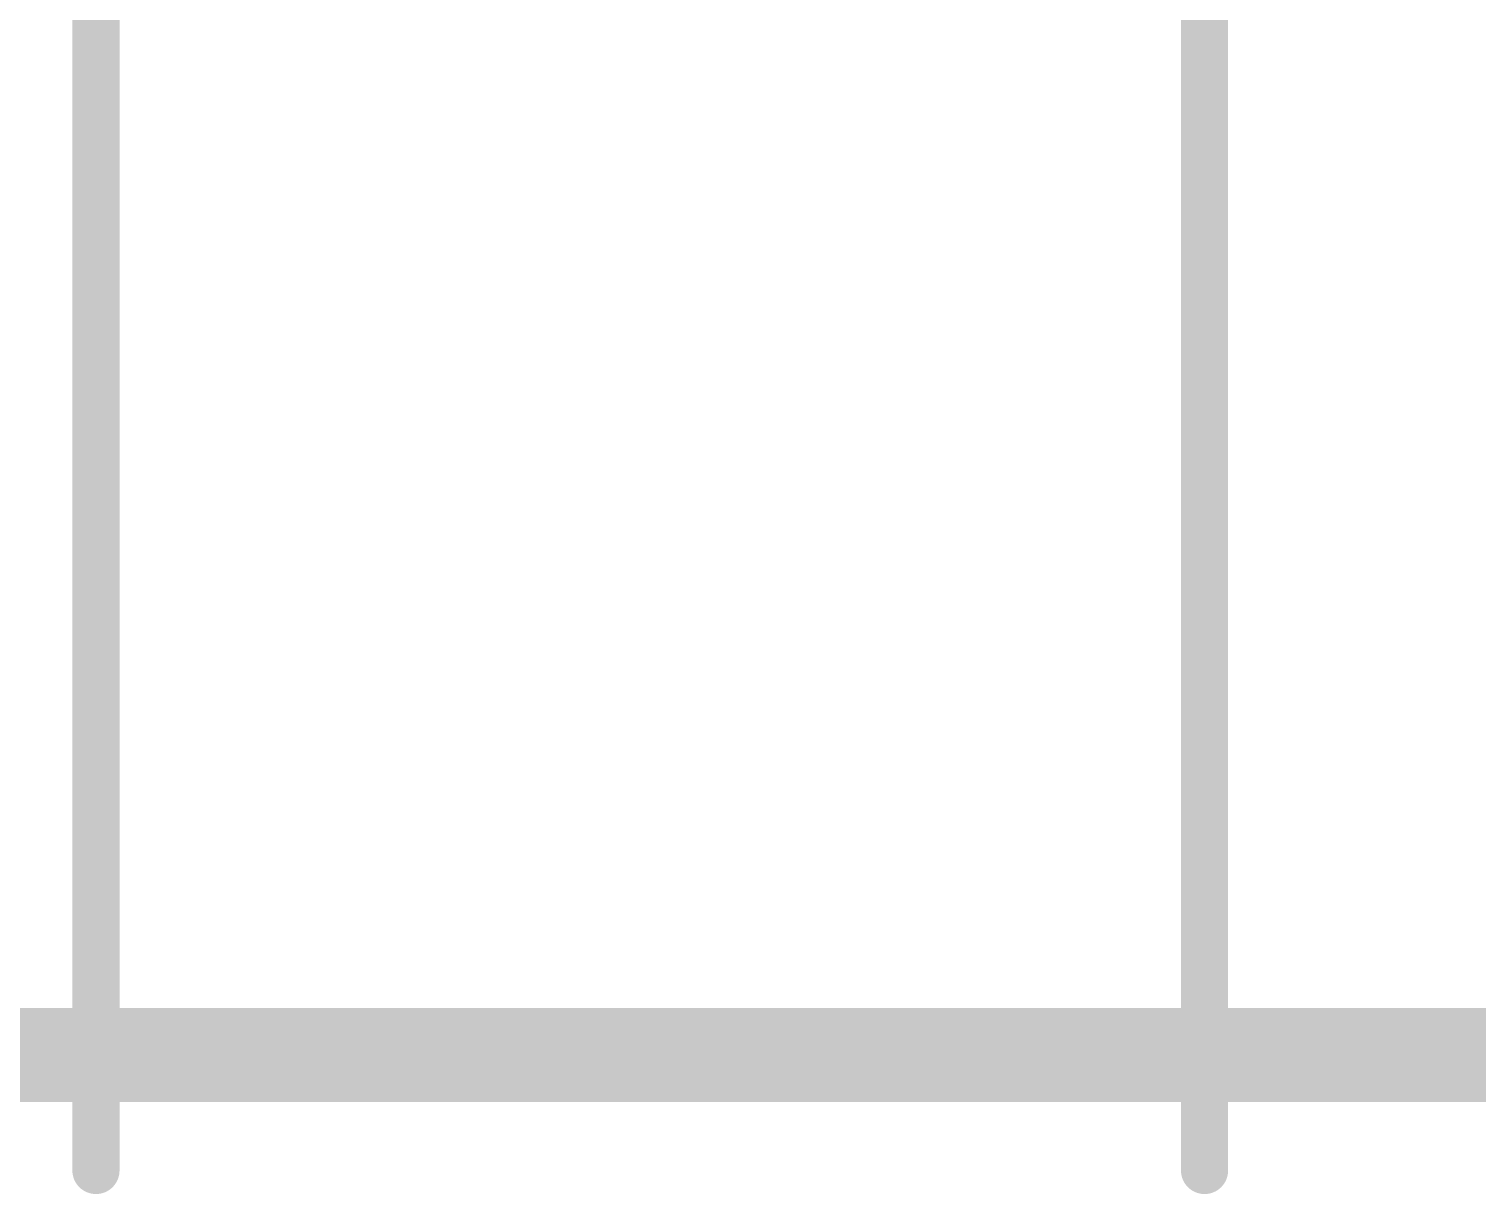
# Model space of a CAD drawing. Extents: x 11.67 to 17.2, y 3.98 to 12.28.
# Drawn here: x 14.408 to 15.021, y 4.002 to 4.496 of the extents above; entities that cross this region are included whole.
import ezdxf

# ---------------------------------------------------------------- set-up
doc = ezdxf.new("R2010")
doc.units = 0
doc.layers.add('INTERNALPLANE1', color=76, linetype='CONTINUOUS')
doc.layers.add('MECHANICAL1', color=6, linetype='CONTINUOUS')

msp = doc.modelspace()

# ---------------------------------------------------------------- linework, layer by layer
at = {"layer": 'INTERNALPLANE1'}
for points, const_width in [([(14.90596, 4.01202), (14.90596, 7.401)], 0.02), ([(14.43596, 4.01202), (14.43596, 5.801)], 0.02), ([(11.75596, 4.061), (17.10582, 4.061)], 0.04)]:
    msp.add_lwpolyline(points, dxfattribs=dict(at, const_width=const_width))
at = {"layer": 'INTERNALPLANE1', "const_width": 0.01}
for points in [[(14.43096, 4.01202, 1), (14.44096, 4.01202, 1)], [(14.90096, 4.01202, 1), (14.91096, 4.01202, 1)]]:
    msp.add_lwpolyline(points, format="xyb", close=True, dxfattribs=at)
at = {"layer": 'MECHANICAL1', "const_width": 0.012}
msp.add_lwpolyline([(11.75596, 4.061), (17.10582, 4.061)], dxfattribs=at)

doc.saveas('drawing.dxf')
